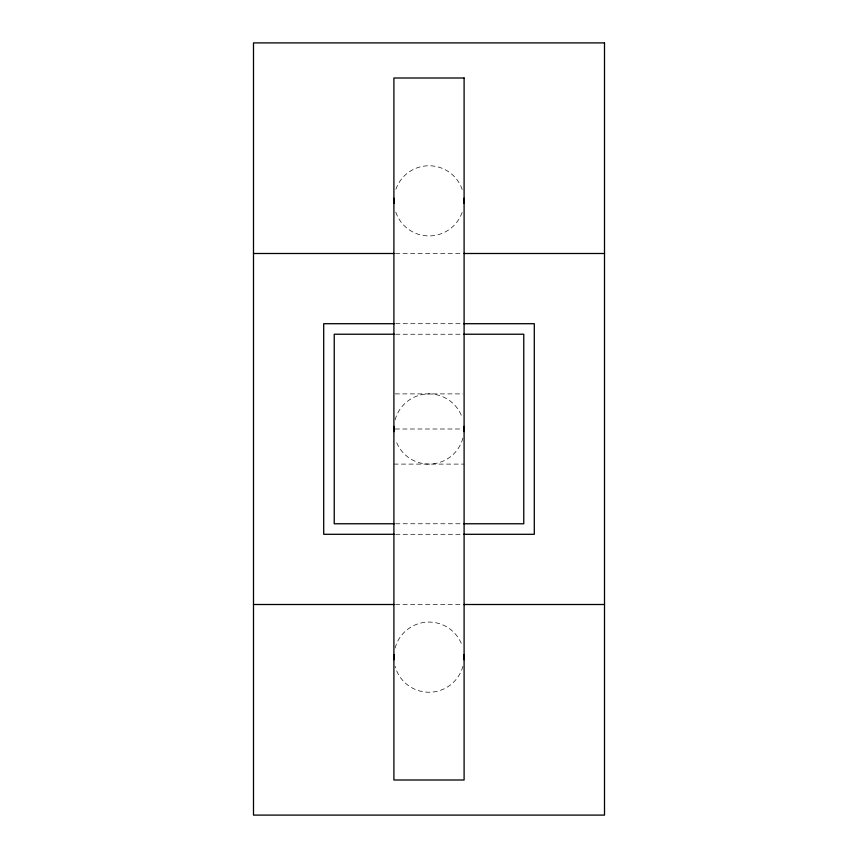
<?xml version="1.0" encoding="UTF-8"?>
<svg xmlns="http://www.w3.org/2000/svg" width="858" height="858" viewBox="0 0 858 858"><rect width="100%" height="100%" fill="white"/><g stroke="black" fill="none" stroke-linecap="round" stroke-linejoin="round"><path stroke-width="0.64" stroke-dasharray="4.29 3.22" d="M395.506 253.496L462.494 253.496M395.677 323.702L462.323 323.702M395.635 334.234L462.365 334.234M395.195 393.897L462.805 393.897M395.227 429L462.773 429M393.897 464.103L464.103 464.103M395.635 523.766L462.365 523.766M395.677 534.298L462.323 534.298M395.506 604.504L462.494 604.504M462.13 212.43A35.103 35.103 0 0 1 395.098 209.931M395.87 189.264A35.103 35.103 0 0 1 462.902 191.763M462.902 666.237A35.103 35.103 0 0 1 395.098 666.237M395.098 648.069A35.103 35.103 0 0 1 462.13 645.57M462.902 438.084A35.103 35.103 0 0 1 395.87 440.583M395.098 419.916A35.103 35.103 0 0 1 462.13 417.417"/><path stroke-width="1.29" d="M253.496 253.496L394.165 253.496M463.835 253.496L604.504 253.496M394.348 323.702L323.702 323.702L323.702 534.298L394.348 534.298M463.652 323.702L534.298 323.702L534.298 534.298L463.652 534.298M394.294 334.234L334.234 334.234L334.234 523.766L394.294 523.766M463.706 334.234L523.766 334.234L523.766 523.766L463.706 523.766M253.496 604.504L394.165 604.504M463.835 604.504L604.504 604.504M464.006 198.241A35.103 35.103 0 0 1 464.006 203.464M393.994 203.464A35.103 35.103 0 0 1 393.994 198.241M393.994 659.759A35.103 35.103 0 0 1 393.994 654.536M464.006 654.536A35.103 35.103 0 0 1 464.006 659.759M393.994 431.617A35.103 35.103 0 0 1 393.994 426.383M464.006 426.383A35.103 35.103 0 0 1 464.006 431.617M604.504 42.9L253.496 42.9L253.496 815.1L604.504 815.1L604.504 42.9M464.103 78.003L393.897 78.003L393.897 779.997L464.103 779.997L464.103 78.003"/></g></svg>
